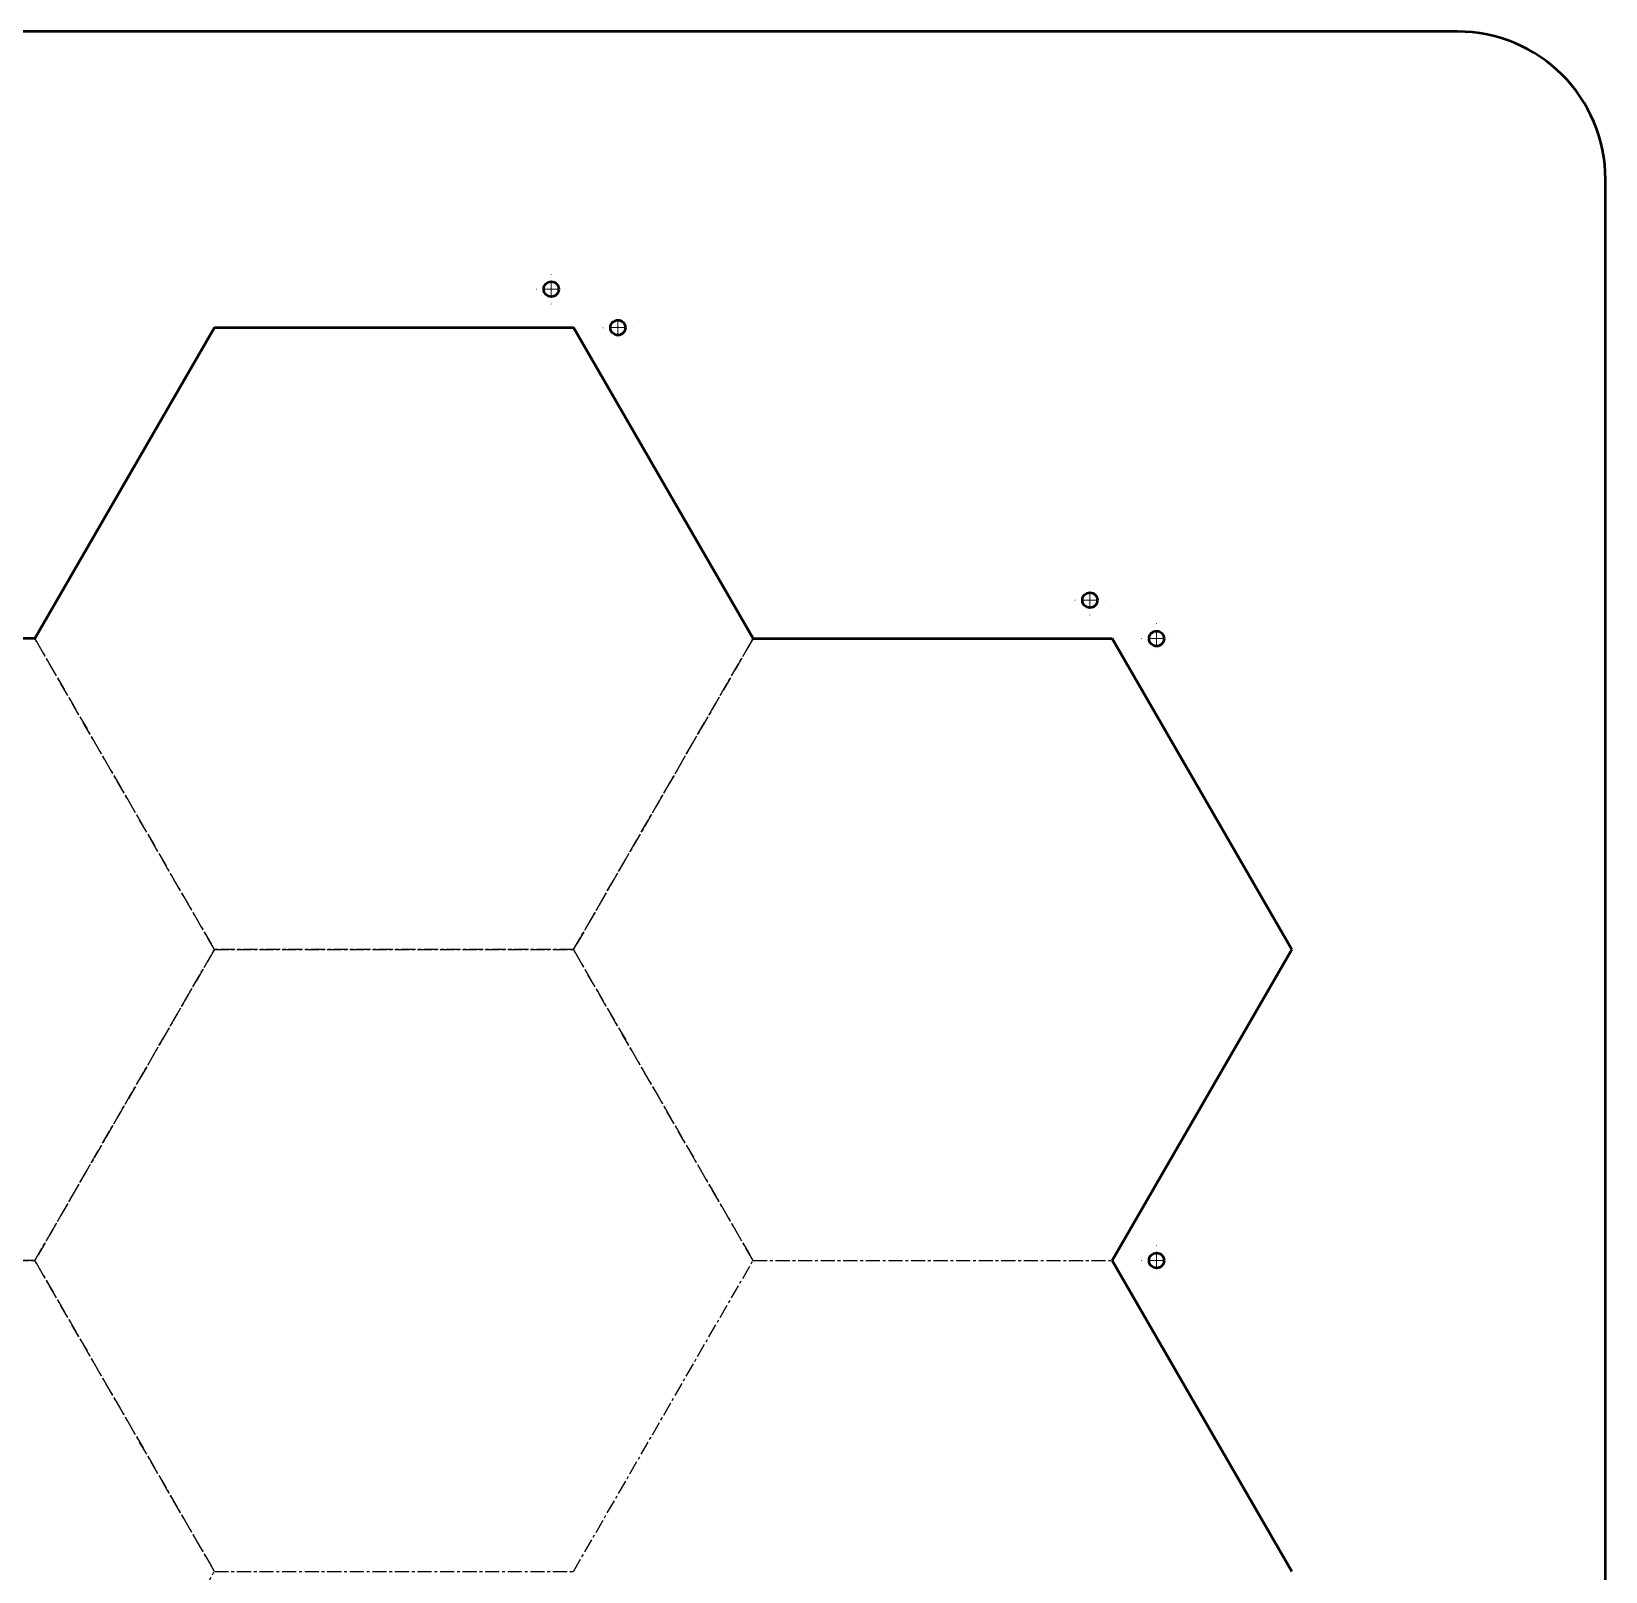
# Model space of a CAD drawing. Header units: millimetres. Extents: x 358 to 1358, y -464 to 366.
# Drawn here: x 827 to 1358, y -154 to 366 of the extents above; entities that cross this region are included whole.
import ezdxf

# ---------------------------------------------------------------- set-up
doc = ezdxf.new("R2010")
doc.units = ezdxf.units.MM
doc.header["$LTSCALE"] = 0.5
doc.linetypes.add('CENTER', pattern=[50.8, 31.75, -6.35, 6.35, -6.35])
doc.layers.add('BOL', color=7, linetype='Continuous', lineweight=50)
doc.layers.add('CEN', color=1, linetype='CENTER')

# ---------------------------------------------------------------- blocks, each defined once
blk = doc.blocks.new('SW_CENTERMARKSYMBOL_3')
at = {"color": 0, "linetype": 'Continuous', "lineweight": 18}
for p, q in [((-2.5, 0), (-2.525, 0)), ((0, 0), (-1.25, 0)), ((0, 2.5), (0, 2.525)), ((0, 0), (0, 1.25)), ((0, 0), (0, -1.25)), ((0, 0), (1.25, 0)), ((2.5, 0), (2.525, 0)), ((0, -2.5), (0, -2.525))]:
    blk.add_line(p, q, dxfattribs=at)
blk = doc.blocks.new('SW_CENTERMARKSYMBOL_6')
at = {"color": 0, "linetype": 'Continuous', "lineweight": 18}
for p, q in [((-2.5, 0), (-2.525, 0)), ((0, 0), (-1.25, 0)), ((0, 2.5), (0, 2.525)), ((0, 0), (0, 1.25)), ((0, 0), (0, -1.25)), ((0, 0), (1.25, 0)), ((2.5, 0), (2.525, 0)), ((0, -2.5), (0, -2.525))]:
    blk.add_line(p, q, dxfattribs=at)
blk = doc.blocks.new('SW_CENTERMARKSYMBOL_7')
at = {"color": 0, "linetype": 'Continuous', "lineweight": 18}
for p, q in [((-2.5, 0), (-2.525, 0)), ((0, 0), (-1.25, 0)), ((0, 2.5), (0, 2.525)), ((0, 0), (0, 1.25)), ((0, 0), (0, -1.25)), ((0, 0), (1.25, 0)), ((2.5, 0), (2.525, 0)), ((0, -2.5), (0, -2.525))]:
    blk.add_line(p, q, dxfattribs=at)
blk = doc.blocks.new('SW_CENTERMARKSYMBOL_14')
at = {"color": 0, "linetype": 'Continuous', "lineweight": 18}
for p, q in [((-2.5, 0), (-2.525, 0)), ((0, 0), (-1.25, 0)), ((0, 2.5), (0, 2.525)), ((0, 0), (0, 1.25)), ((0, 0), (0, -1.25)), ((0, 0), (1.25, 0)), ((2.5, 0), (2.525, 0)), ((0, -2.5), (0, -2.525))]:
    blk.add_line(p, q, dxfattribs=at)
blk = doc.blocks.new('SW_CENTERMARKSYMBOL_19')
at = {"color": 0, "linetype": 'Continuous', "lineweight": 18}
for p, q in [((-2.5, 0), (-2.525, 0)), ((0, 0), (-1.25, 0)), ((0, 2.5), (0, 2.525)), ((0, 0), (0, 1.25)), ((0, 0), (0, -1.25)), ((0, 0), (1.25, 0)), ((2.5, 0), (2.525, 0)), ((0, -2.5), (0, -2.525))]:
    blk.add_line(p, q, dxfattribs=at)

msp = doc.modelspace()

# ---------------------------------------------------------------- linework, layer by layer
at = {"layer": 'BOL'}
for p, q in [((1308.35, 366.35), (408.35, 366.35)), ((1358.35, -413.65), (1358.35, 316.35)), ((828.03, 161.35), (888.66, 266.35)), ((888.66, 266.35), (1009.9, 266.35)), ((1009.9, 266.35), (1070.52, 161.35)), ((828.03, 161.35), (706.79, 161.35)), ((1070.52, 161.35), (1191.77, 161.35)), ((1191.77, 161.35), (1252.39, 56.35)), ((1252.39, 56.35), (1191.77, -48.65)), ((1191.77, -48.65), (1252.39, -153.65))]:
    msp.add_line(p, q, dxfattribs=at)
for centre in [(1002.4, 279.34), (1024.9, 266.35), (1184.27, 174.34), (1206.77, 161.35), (1206.77, -48.65)]:
    msp.add_circle(centre, 2.55, dxfattribs=at)
msp.add_arc((1308.35, 316.35), 50, 0, 90, dxfattribs=at)
at = {"layer": 'CEN', "ltscale": 0.3}
for points in [[(706.79, 161.35), (646.17, 56.35), (706.79, -48.65), (828.03, -48.65), (888.66, 56.35), (828.03, 161.35)], [(828.03, 161.35), (888.66, 56.35), (1009.9, 56.35), (1070.52, 161.35)], [(1070.52, 161.35), (1070.52, 161.35), (1009.9, 56.35), (1070.52, -48.65), (1191.77, -48.65)], [(828.03, -258.65), (888.66, -153.65), (828.03, -48.65), (706.79, -48.65), (646.17, -153.65), (706.79, -258.65)]]:
    msp.add_lwpolyline(points, dxfattribs=at)
msp.add_lwpolyline([(1070.52, -48.65), (1009.9, 56.35), (888.66, 56.35), (828.03, -48.65), (888.66, -153.65), (1009.9, -153.65)], close=True, dxfattribs=at)

# ---------------------------------------------------------------- block references
at = {"layer": 'CEN', "xscale": 2, "yscale": 2, "zscale": 2, "rotation": 0.2}
for name, p in [('SW_CENTERMARKSYMBOL_6', (1002.4, 279.34)), ('SW_CENTERMARKSYMBOL_19', (1024.9, 266.35)), ('SW_CENTERMARKSYMBOL_7', (1184.27, 174.34)), ('SW_CENTERMARKSYMBOL_14', (1206.77, 161.35)), ('SW_CENTERMARKSYMBOL_3', (1206.77, -48.65))]:
    msp.add_blockref(name, p, dxfattribs=at)

doc.saveas('drawing.dxf')
